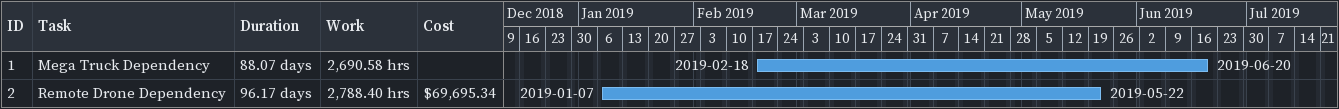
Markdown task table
| ID | Task | Duration | Start | Finish | Work (h) | Cost ($) |
|---|---|---|---|---|---|---|
| 1 | Mega Truck Dependency | 88.07d | 2019-02-18 | 2019-06-20 | 2690.58 |  |
| 2 | Remote Drone Dependency | 96.17d | 2019-01-07 | 2019-05-22 | 2788.40 | 69695.34 |
